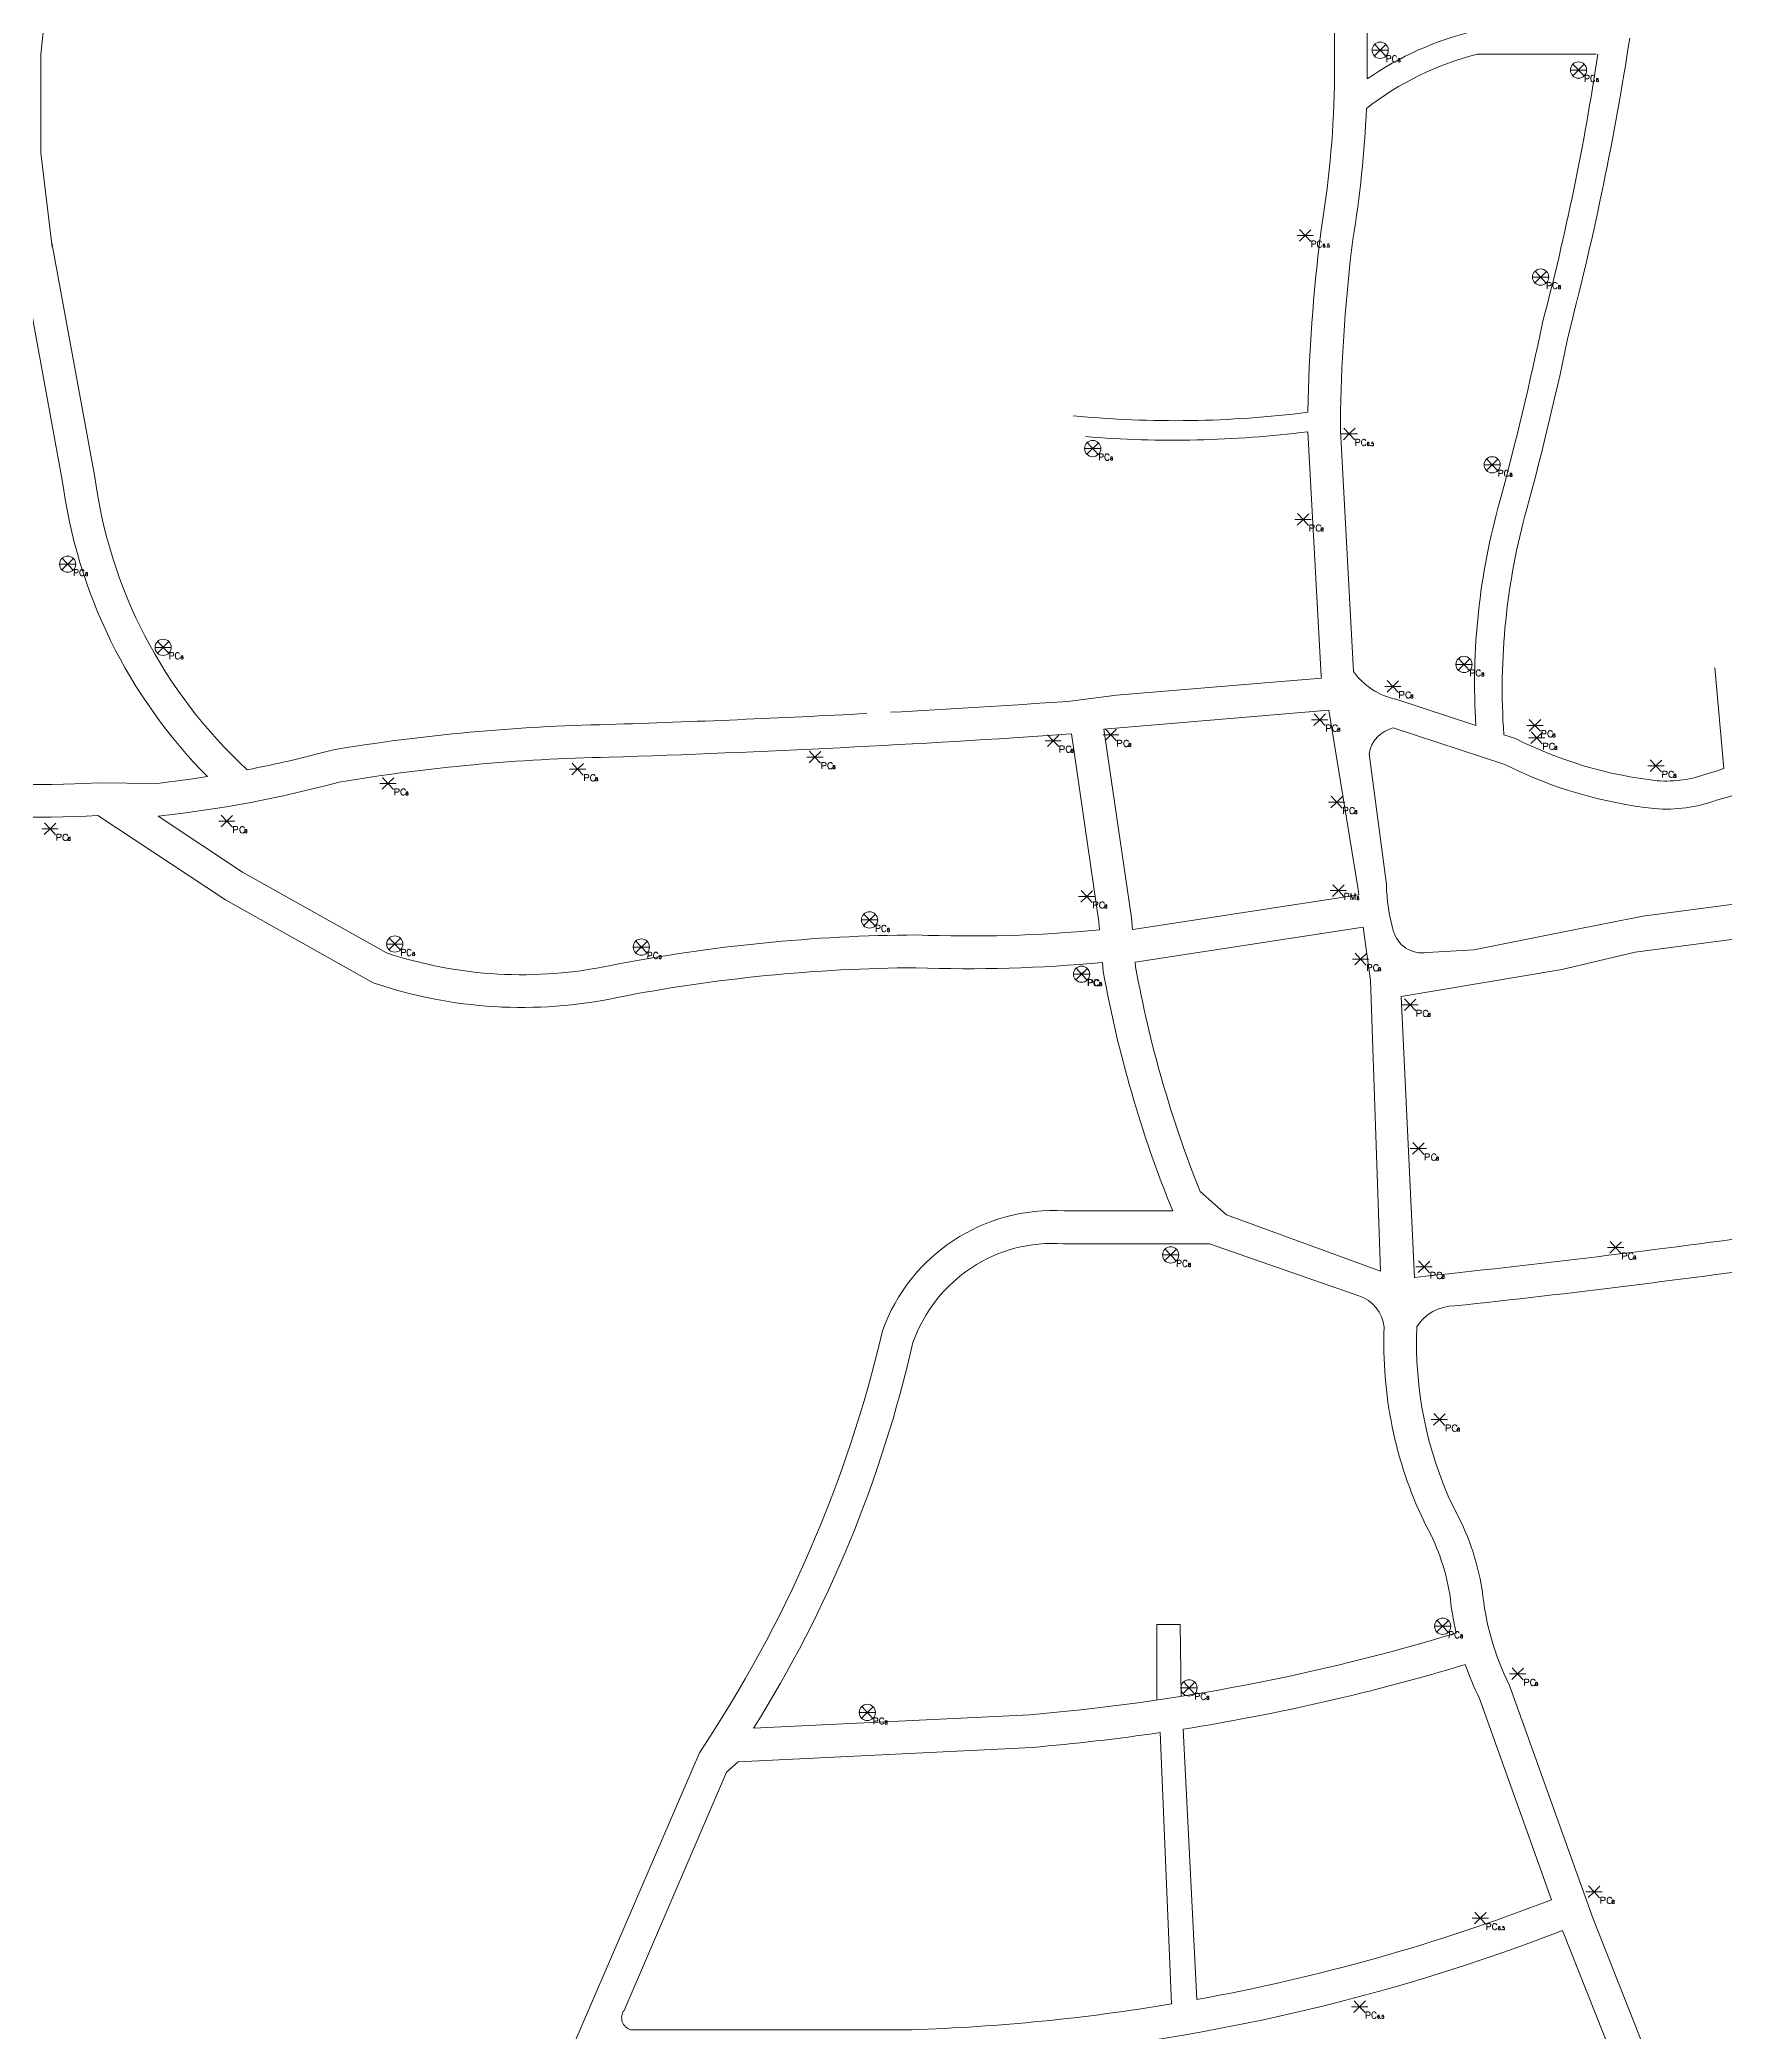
# Model space of a CAD drawing. Header units: metres. Extents: x 383199 to 385363, y 1493349 to 1497259.
# Drawn here: x 384243 to 384603.7, y 1496571.1 to 1496997.4 of the extents above; entities that cross this region are included whole.
import ezdxf

# ---------------------------------------------------------------- set-up
doc = ezdxf.new("R2010")
doc.units = ezdxf.units.M
doc.layers.add('_LOTLINE', color=4, linetype='Continuous', lineweight=0)
doc.layers.add('_POLEPED', color=7, linetype='Continuous', lineweight=0)
doc.styles.add('ROMANS', font='romans.shx', dxfattribs={"height": 0.2})
doc.styles.add('StrandDistance0', font='ENGINEERING.shx', dxfattribs={"height": 1.5})
doc.styles.add('Style-romans', font='romans.shx')

# ---------------------------------------------------------------- blocks, each defined once
blk = doc.blocks.new('*U33')
at = {"layer": '_POLEPED', "linetype": 'Continuous'}
blk.add_line((206328.6, 1519837.21), (206328.59, 1519835.82), dxfattribs=at)
at = {"layer": '_POLEPED', "linetype": 'Continuous', "flags": 128}
blk.add_lwpolyline([(206328.6, 1519837.21), (206329.19, 1519837.21), (206329.39, 1519837.14), (206329.46, 1519837.07), (206329.52, 1519836.94), (206329.52, 1519836.74), (206329.46, 1519836.61), (206329.39, 1519836.54), (206329.19, 1519836.48), (206328.59, 1519836.48)], dxfattribs=at)
blk = doc.blocks.new('PC8_E')
at = {"layer": '_POLEPED', "color": 1}
for p, q in [((-1.74, 0), (0, 0)), ((-1.24, -1.22), (0, 0)), ((-1.19, 1.27), (0, 0)), ((0, 0), (1.24, 1.22)), ((0, 0), (1.74, 0)), ((0, 0), (1.19, -1.27))]:
    blk.add_line(p, q, dxfattribs=at)
at = {"layer": '_POLEPED', "linetype": 'Continuous', "flags": 128}
for points in [[(3.77, -1.47), (3.71, -1.34), (3.57, -1.2), (3.44, -1.13), (3.18, -1.13), (3.04, -1.2), (2.91, -1.33), (2.84, -1.46), (2.78, -1.66), (2.77, -1.99), (2.84, -2.19), (2.9, -2.32), (3.04, -2.46), (3.17, -2.52), (3.43, -2.53), (3.57, -2.46), (3.7, -2.33), (3.77, -2.2)], [(4, -1.78), (3.9, -1.81), (3.86, -1.88), (3.86, -1.95), (3.9, -2.02), (3.97, -2.06), (4.11, -2.09), (4.21, -2.13), (4.28, -2.2), (4.31, -2.27), (4.31, -2.37), (4.28, -2.44), (4.24, -2.48), (4.14, -2.51), (4, -2.51), (3.89, -2.47), (3.86, -2.44), (3.82, -2.37), (3.83, -2.26), (3.86, -2.19), (3.93, -2.13), (4.04, -2.09), (4.18, -2.06), (4.25, -2.02), (4.28, -1.95), (4.28, -1.88), (4.25, -1.81), (4.14, -1.78), (4, -1.78)]]:
    blk.add_lwpolyline(points, dxfattribs=at)
at = {"layer": '_POLEPED', "linetype": 'Continuous'}
blk.add_blockref('*U33', (-206327.14, -1519838.33), dxfattribs=at)
blk = doc.blocks.new('PM6_E')
at = {"layer": '_POLEPED', "color": 1}
for p, q in [((-1.74, 0), (0, 0)), ((-1.19, 1.27), (0, 0)), ((0, 0), (1.24, 1.22)), ((0, 0), (1.74, 0)), ((-1.24, -1.22), (0, 0)), ((0, 0), (1.19, -1.27))]:
    blk.add_line(p, q, dxfattribs=at)
at = {"layer": '_POLEPED', "linetype": 'Continuous', "style": 'Style-romans'}
for s, height, p in [('PM', 1.391, (1.14, -1.95)), ('6', 0.732, (3.86, -2))]:
    blk.add_text(s, height=height, rotation=359.6478, dxfattribs=at).set_placement(p)
blk = doc.blocks.new('PC8_N')
at = {"layer": '_POLEPED', "color": 1}
for p, q in [((-1.24, -1.22), (1.24, 1.22)), ((-1.19, 1.27), (1.19, -1.27)), ((-1.74, 0), (1.74, 0))]:
    blk.add_line(p, q, dxfattribs=at)
blk.add_circle((0, 0), 1.74, dxfattribs=at)
at = {"layer": '_POLEPED', "linetype": 'Continuous', "style": 'ROMANS'}
for s, height, p in [('PC', 1.391, (1.18, -2.51)), ('8', 0.732, (3.72, -2.51))]:
    blk.add_text(s, height=height, rotation=359.6478, dxfattribs=at).set_placement(p)
blk = doc.blocks.new('PC6.5')
at = {"layer": '_POLEPED', "color": 1}
for p, q in [((-1.74, 0), (0, 0)), ((-1.24, -1.22), (0, 0)), ((-1.19, 1.27), (0, 0)), ((0, 0), (1.24, 1.22)), ((0, 0), (1.74, 0)), ((0, 0), (1.19, -1.27))]:
    blk.add_line(p, q, dxfattribs=at)
at = {"layer": '_POLEPED', "linetype": 'Continuous', "attachment_point": 7, "rotation": 359.6478, "line_spacing_factor": 0.72, "style": 'StrandDistance0'}
for s, insert, char_height in [('\\Fromans;PC', (1.18, -2.51), 1.3914), ('\\Fromans;6.5', (3.72, -2.51), 0.7317)]:
    blk.add_mtext(s, dxfattribs=dict(at, insert=insert, char_height=char_height))

msp = doc.modelspace()

# ---------------------------------------------------------------- linework, layer by layer
at = {"layer": '_LOTLINE'}
for p, q in [((384566.59, 1496599.43), (384551.14, 1496642.5)), ((384575.51, 1496595.31), (384557.6, 1496645.24)), ((384590.48, 1496538.49), (384568.96, 1496592.84)), ((384597.01, 1496541.01), (384575.51, 1496595.31))]:
    msp.add_line(p, q, dxfattribs=at)
for points in [[(384245.67, 1496953.08), (384243.24, 1496973.21), (384243.24, 1496994.28, 0.104117), (384235.4, 1497080.85), (384222.57, 1497139.95, -0.46968), (384233.09, 1497146.64, -0.128957), (384257.48, 1497137.43), (384277.12, 1497120.85), (384296.19, 1497105.76)], [(384514.41, 1496917.73), (384514.41, 1496918.01, -0.025054), (384517.12, 1496955.68, 0.034544), (384520.15, 1496987.55), (384520.15, 1496987.55), (384520.15, 1497049.1, -0.156774), (384522.76, 1497062.52, 0.214114), (384534.23, 1497117.03)], [(384527.15, 1496989.08), (384526.98, 1497048.05, -0.117257), (384531.02, 1497064.31), (384531.02, 1497064.31, 0.157397), (384541.26, 1497110.68)], [(384527.15, 1496989.08, -0.091758), (384550.07, 1496999.32), (384578.56, 1496999.32)], [(384556.37, 1496848.72, -0.085275), (384561.29, 1496897.07, 0.01551), (384570.47, 1496935.47, 0.025933), (384583.31, 1496997.76, 0.027723)], [(384526.99, 1496982.76, -0.104132), (384550.68, 1496994.32), (384576.11, 1496994.32)], [(384550.38, 1496850.69, -0.083841), (384555.51, 1496898.68, 0.015561), (384564.63, 1496936.84, 0.027801), (384576.48, 1496994.32)], [(384524.21, 1496862.23), (384521.41, 1496913.74), (384521.41, 1496917.93, -0.024905), (384524.05, 1496954.69, 0.029561), (384526.99, 1496982.76)], [(384287.44, 1496841.23, -0.176543), (384254.75, 1496904.28), (384245.64, 1496954), (384245.56, 1496953.98)], [(384278.94, 1496839.75, -0.164401), (384247.84, 1496903.2), (384240.1, 1496945.42), (384185.23, 1496932.33)], [(384464.21, 1496916.99, 0.056166), (384514.41, 1496917.73, 0.055568)], [(384466.85, 1496912.52, 0.051581), (384514.41, 1496913.55)], [(384524.21, 1496862.23, 0.185491), (384533.23, 1496856.31), (384550.38, 1496850.69)], [(384038.93, 1496848.72, -0.122955), (384217.18, 1496840.11, 0.054631), (384255.25, 1496838.45), (384268, 1496838.31, 0.011448), (384278.94, 1496839.75, 0.011448)], [(384425.08, 1496853.52, 0.003449), (384463.06, 1496855.85), (384473.49, 1496857.16)], [(384287.44, 1496841.23, 0.01933), (384305.59, 1496845.45, -0.036545), (384364.7, 1496850.91, 0.005022), (384420.07, 1496853.26)], [(383922.47, 1496806.82, -0.010479), (384017.56, 1496836.56, -0.13973), (384215.63, 1496833.26, 0.054946), (384255.44, 1496831.45)], [(384268.34, 1496831.31, 0.039812), (384307.09, 1496838.6, -0.036353), (384364.88, 1496843.91, 0.008954), (384463.81, 1496848.88)], [(384527.54, 1496844.67, -0.304981), (384532.68, 1496850.17), (384556.59, 1496842.33, 0.089056), (384588.66, 1496832.91, 0.108438), (384601.87, 1496834.71, 0.022146), (384622.84, 1496841.42), (384660.07, 1496847.76), (384663.79, 1496848.48)], [(384556.37, 1496848.72), (384558.89, 1496847.9, 0.090044), (384589.22, 1496838.89, 0.110117), (384600.03, 1496840.43, 0.001424), (384601.37, 1496840.8)], [(384255.44, 1496831.45), (384282.79, 1496813.36), (384314.39, 1496795.62, 0.134692), (384366.64, 1496792.5, -0.046503), (384430.54, 1496798.87, 0.033145), (384470.45, 1496800.01, 0.033145)], [(384268.34, 1496831.31), (384286.44, 1496819.34), (384317.24, 1496802.05, 0.133085), (384365.25, 1496799.36, -0.046655), (384430.65, 1496805.88, 0.033332), (384469.86, 1496806.98, 0.033332)], [(384531.23, 1496816.66, 0.058347), (384532.68, 1496806.81, 0.378137), (384539.93, 1496802.1, 0.006274), (384549.95, 1496802.72), (384570.27, 1496806.74), (384586.14, 1496809.88), (384614.78, 1496813.69), (384666.97, 1496821.97), (384670.06, 1496822.52)], [(384485.52, 1496746.81, -0.052536), (384470.62, 1496798.12), (384470.45, 1496800.01)], [(384530.01, 1496733.92), (384497.02, 1496745.96), (384491.39, 1496750.95, -0.050574), (384477.56, 1496799.04), (384477.48, 1496800.03)], [(384384.2, 1496630.89, 0.090227), (384423.38, 1496721.15, -0.334596), (384462.35, 1496746.81), (384485.52, 1496746.81)], [(384395.81, 1496636.11, 0.083632), (384429.91, 1496718.64, -0.337878), (384462.12, 1496739.81), (384493.4, 1496739.81)], [(384530.75, 1496721.96, 0.298773), (384525.35, 1496728.64), (384493.4, 1496739.81)], [(384395.81, 1496636.11), (384454.93, 1496639.02, 0.052477), (384546.18, 1496656.49, 0.052477)], [(384487.76, 1496635.94, 0.03438), (384548.12, 1496649.76)], [(384392.51, 1496628.94), (384455.4, 1496632.03, 0.015298), (384482.8, 1496635.19, 0.015298)], [(384490.69, 1496578.08, 0.047463), (384566.59, 1496599.43)], [(384364.4, 1496564.61), (384420.85, 1496564.61), (384429.77, 1496564.61, 0.084489), (384568.96, 1496592.84)], [(384369.45, 1496571.61), (384420.85, 1496571.61), (384429.66, 1496571.61, 0.033594), (384485.25, 1496577.13, 0.033594)]]:
    msp.add_lwpolyline(points, format="xyb", dxfattribs=at)
for points in [[(384517.35, 1496860.84), (384517.25, 1496861.25), (384514.41, 1496913.55)], [(384473.49, 1496857.16), (384517.35, 1496860.84)], [(384601.37, 1496840.8), (384603.46, 1496841.51), (384601.53, 1496863.06)], [(384470.74, 1496849.9), (384518.93, 1496853.95)], [(384525.34, 1496814.48), (384525.18, 1496815.62), (384518.93, 1496853.95)], [(384469.86, 1496806.98), (384469.71, 1496808.71), (384463.81, 1496848.88)], [(384476.88, 1496807.03), (384476.67, 1496809.52), (384470.74, 1496849.9)], [(384531.23, 1496816.66), (384531.23, 1496816.66), (384527.54, 1496844.67)], [(384476.88, 1496807.03), (384476.94, 1496807.03), (384525.34, 1496814.48)], [(384477.48, 1496800.03), (384526.29, 1496807.55)], [(384530.01, 1496733.92), (384527.85, 1496796.14), (384526.29, 1496807.55)], [(384537.27, 1496732.52), (384537.27, 1496732.52), (384534.4, 1496792.69), (384534.4, 1496792.69), (384568.79, 1496798.5), (384584.46, 1496802.17), (384611.09, 1496805.72)], [(384482.1, 1496642.16), (384482.1, 1496658.32), (384487.1, 1496658.32), (384487.31, 1496642.96)], [(384485.25, 1496577.13), (384482.8, 1496635.19)], [(384490.69, 1496578.08), (384487.76, 1496635.94)], [(384357.54, 1496569), (384384.2, 1496630.89), (384384.2, 1496630.89)], [(384368.07, 1496575.75), (384390.02, 1496626.71), (384392.51, 1496628.94)]]:
    msp.add_lwpolyline(points, dxfattribs=at)
for centre, radius, start, end in [((384298.57, 1499018.28), 2298.1, 275.96183, 277.92232), ((384298.57, 1499018.28), 2305.1, 276.15789, 278.02354), ((384545.72, 1496717.16), 9.32, 89.3239, 148.6818), ((384619.11, 1496718.38), 88.42, 177.6857, 205.4855), ((384619.11, 1496718.38), 81.42, 177.4549, 205.3272), ((384496.91, 1496656.48), 55.63, 9.5898, 29.118), ((384496.91, 1496656.48), 48.63, 9.879, 29.3761), ((384609.63, 1496671.13), 65.12, 185.5526, 192.9882), ((384609.63, 1496671.13), 58.12, 185.3081, 206.4487), ((384609.63, 1496671.13), 65.12, 199.1506, 206.0772), ((384370.23, 1496574.17), 2.67, 143.7535, 253.034)]:
    msp.add_arc(centre, radius, start, end, dxfattribs=at)

# ---------------------------------------------------------------- block references
at = {"layer": '_POLEPED'}
for name, p in [('PC8_N', (384529.91, 1496995.19)), ('PC8_N', (384572.36, 1496990.96)), ('PC6.5', (384513.85, 1496955.54)), ('PC8_N', (384564.25, 1496946.65)), ('PC8_N', (384468.39, 1496909.96)), ('PC6.5', (384523.3, 1496913.08)), ('PC8_N', (384553.88, 1496906.48)), ('PC8_E', (384513.41, 1496894.79)), ('PC8_N', (384249, 1496885.22)), ('PC8_N', (384269.43, 1496867.42)), ('PC8_N', (384547.85, 1496863.76)), ('PC8_E', (384532.62, 1496859.06)), ('PC8_E', (384516.96, 1496851.94)), ('PC8_E', (384563.02, 1496850.73)), ('PC8_E', (384459.92, 1496847.44)), ('PC8_E', (384472.26, 1496848.68)), ('PC8_E', (384563.41, 1496848.06)), ('PC8_E', (384408.94, 1496843.92)), ('PC8_E', (384588.92, 1496842.07)), ('PC8_E', (384317.55, 1496838.29)), ('PC8_E', (384358.14, 1496841.34)), ('PC8_E', (384520.62, 1496834.31)), ('PC8_E', (384283.06, 1496830.22)), ('PC8_E', (384245.22, 1496828.59)), ('PC8_E', (384467.1, 1496814.11)), ('PM6_E', (384520.97, 1496815.36)), ('PC8_N', (384420.62, 1496809.09)), ('PC8_N', (384319.01, 1496803.94)), ('PC8_N', (384371.78, 1496803.29)), ('PC8_E', (384525.72, 1496800.68)), ('PC8_N', (384466, 1496797.48)), ('PC8_E', (384466, 1496797.48)), ('PC8_E', (384536.33, 1496790.92)), ('PC8_E', (384538.1, 1496760.17)), ('PC8_N', (384485.07, 1496737.4)), ('PC8_E', (384539.3, 1496734.84)), ('PC8_E', (384580.31, 1496738.98)), ('PC8_E', (384542.58, 1496702.18)), ('PC8_N', (384543.29, 1496657.94)), ('PC8_E', (384559.32, 1496647.75)), ('PC8_N', (384488.99, 1496644.75)), ('PC8_N', (384420.14, 1496639.5)), ('PC8_E', (384575.69, 1496601.12)), ('PC6.5', (384551.34, 1496595.49)), ('PC6.5', (384525.51, 1496576.54))]:
    msp.add_blockref(name, p, dxfattribs=at)

doc.saveas('drawing.dxf')
